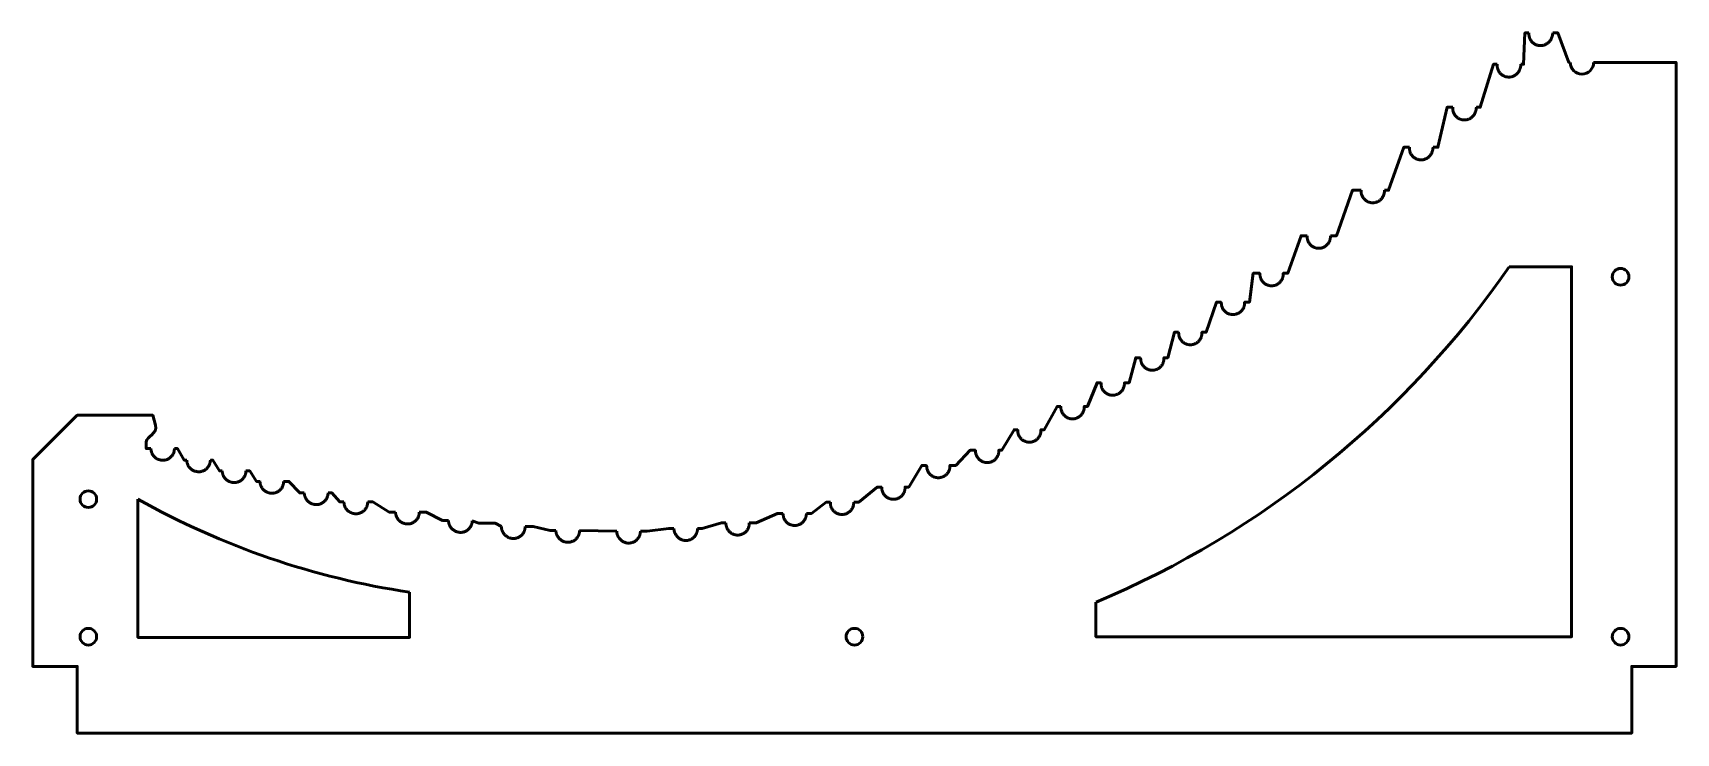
# Model space of a CAD drawing. Header units: millimetres. Extents: x -633 to 847, y -136 to 495.
import ezdxf

# ---------------------------------------------------------------- set-up
doc = ezdxf.new("R2010")
doc.units = ezdxf.units.MM
doc.layers.get('0').update_dxf_attribs({"color": 18, "true_color": 0x000000})

msp = doc.modelspace()

# ---------------------------------------------------------------- linework, layer by layer
at = {"color": 18, "linetype": 'Continuous', "lineweight": 50, "true_color": 0x000000}
msp.add_line((-140.2, 46.7), (-106.7, 46), dxfattribs=at)
for points in [[(707.6, 466.3), (710, 466.3), (711.3, 494.6), (714.9, 494.6)], [(736.3, 494.6), (741, 494.6), (750.8, 468), (752.1, 468)], [(773.1, 468), (847.4, 468), (847.4, -75.8), (807.4, -75.8), (807.4, -135.8), (-592.6, -135.8), (-592.6, -75.8), (-632.6, -75.8), (-632.6, 110.4), (-592.6, 150.4), (-524.6, 150.4), (-522.2, 141.4)], [(667.5, 427.6), (671, 427.6), (683.1, 466.3), (686.3, 466.3)], [(628.5, 391.7), (632.9, 391.7), (641.2, 427.6), (646.3, 427.6)], [(584.9, 353), (588.4, 353), (602.1, 391.7), (607.3, 391.7)], [(536.2, 312), (541.4, 312), (555.9, 353), (563.7, 353)], [(493.6, 278.2), (497.6, 278.2), (509.7, 312), (515.1, 312)], [(697.1, 284.1), (753.3, 284.1), (753.3, -49), (324.9, -49), (324.9, -18)], [(458.8, 252.3), (463.1, 252.3), (466.5, 278.2), (472.6, 278.2)], [(420.3, 225.1), (424.1, 225.1), (433.6, 252.3), (437.8, 252.3)], [(386.1, 202.1), (389.6, 202.1), (395.5, 225.1), (399.3, 225.1)], [(350.5, 179.6), (354.8, 179.6), (360.8, 202.1), (365.1, 202.1)], [(314.3, 158.3), (317.2, 158.3), (325.9, 179.6), (329.5, 179.6)], [(275.4, 137.3), (278.4, 137.3), (290, 158.3), (293.3, 158.3)], [(237.4, 118.9), (240.1, 118.9), (251.2, 137.3), (254.4, 137.3)], [(-530.4, 126.5), (-530.4, 120.4), (-526.2, 120.4)], [(-505.1, 120.4), (-502.4, 120.4), (-496.4, 110), (-493.9, 110)], [(193.4, 105.2), (198.7, 105.2), (211.5, 118.9), (216.5, 118.9)], [(-472.7, 110), (-470.6, 110), (-464.4, 100.3), (-462, 100.3)], [(153, 85.7), (156.3, 85.7), (168.2, 105.2), (172.4, 105.2)], [(-440.7, 100.3), (-437.3, 100.3), (-431, 90.8), (-428, 90.8)], [(-406.7, 90.8), (-402, 90.8), (-392.2, 80.5), (-388.1, 80.5)], [(-293.2, -8.9), (-293.2, -49.6), (-537.9, -49.6), (-537.9, 74.8)], [(-366.7, 80.5), (-363.2, 80.5), (-356, 72.3), (-352.4, 72.3)], [(106.7, 72), (111.2, 72), (127.9, 85.7), (132, 85.7)], [(-331, 72.3), (-326.5, 72.3), (-311.6, 63.1), (-305.9, 63.1)], [(-284.5, 63.1), (-278.3, 63.1), (-263.7, 55.6), (-258.2, 55.6)], [(12.7, 53.4), (18.8, 53.4), (38.1, 62), (43, 62)], [(64.1, 62), (68.8, 62), (82, 72), (85.7, 72)], [(-236.8, 55.4), (-230.9, 53.1), (-216.3, 53.1), (-210.6, 50.1)], [(-189.2, 50.1), (-182, 50.1), (-166.7, 46.7), (-161.5, 46.7)], [(-85.4, 46), (-79.3, 46), (-59.9, 48.4), (-55.2, 48.4)], [(-34, 48.4), (-29.7, 48.4), (-12.3, 53.4), (-8.4, 53.4)]]:
    msp.add_lwpolyline(points, dxfattribs=at)
for centre in [(797.4, 275), (-582.6, 74.8), (-582.6, -49), (107.4, -49), (797.4, -49)]:
    msp.add_circle(centre, 7.5, dxfattribs=at)
for centre, radius, start, end in [((762.6, 468), 10.5, 180, 0), ((-8.3, 772.8), 858.2, 292.8504, 325.284), ((-186.8, 701.8), 718.7, 240.7515, 261.4817)]:
    msp.add_arc(centre, radius, start, end, dxfattribs=at)
for points, weights, knots in [([(714.9, 494.6), (714.2, 486.9), (721.3, 483.9), (731, 479.9), (735.1, 489.7), (735.2, 489.9), (735.3, 490.1)], [0.904748250409, 0.766966361316, 1, 0.707106781187, 1, 0.990350774886, 0.98133732786], [840.437103, 840.437103, 840.437103, 841.68687, 841.68687, 843.257666, 843.257666, 843.309415, 843.309415, 843.309415]), ([(735.3, 490.1), (735.4, 490.3), (735.5, 490.6), (736.3, 492.5), (736.3, 494.6)], [0.98133732786, 0.990350774886, 1, 0.923997999737, 0.887439070688], [843.3094153, 843.3094153, 843.3094153, 843.3611644, 843.3611644, 843.7687658, 843.7687658, 843.7687658]), ([(686.3, 466.3), (685.6, 458.4), (693, 455.5), (702.8, 451.8), (706.6, 461.6), (706.7, 461.9), (706.8, 462.1)], [0.910646744161, 0.762114186475, 1, 0.707106781187, 1, 0.990663881325, 0.981922949607], [802.738426, 802.738426, 802.738426, 804.014216, 804.014216, 805.585012, 805.585012, 805.635082, 805.635082, 805.635082]), ([(706.8, 462.1), (706.9, 462.3), (706.9, 462.5), (707.6, 464.4), (707.6, 466.3)], [0.981922949607, 0.990663881325, 1, 0.929109228269, 0.89253472741], [805.6350822, 805.6350822, 805.6350822, 805.6851521, 805.6851521, 806.0653418, 806.0653418, 806.0653418]), ([(646.3, 427.6), (645.6, 419.2), (653.5, 416.7), (663.6, 413.5), (666.7, 423.6), (666.8, 423.8), (666.9, 424)], [0.924291559782, 0.751772424625, 1, 0.707106781187, 1, 0.991398284704, 0.983301801358], [752.141878, 752.141878, 752.141878, 753.473131, 753.473131, 755.043927, 755.043927, 755.090059, 755.090059, 755.090059]), ([(666.9, 424), (666.9, 424.2), (667, 424.4), (667.5, 426), (667.5, 427.6)], [0.983301801358, 0.991398284704, 1, 0.940191200844, 0.904808316845], [755.0900586, 755.0900586, 755.0900586, 755.1361899, 755.1361899, 755.4569465, 755.4569465, 755.4569465]), ([(607.3, 391.7), (606.5, 383), (614.8, 380.7), (624.9, 377.8), (627.8, 387.9), (627.9, 388.1), (627.9, 388.4)], [0.931970942528, 0.746390035854, 1, 0.707106781187, 1, 0.991424422553, 0.983351011246], [702.445714, 702.445714, 702.445714, 703.805833, 703.805833, 705.37663, 705.37663, 705.422621, 705.422621, 705.422621]), ([(627.9, 388.4), (628, 388.6), (628.1, 388.8), (628.5, 390.2), (628.5, 391.7)], [0.983351011246, 0.991424422553, 1, 0.945378191394, 0.91112928174], [705.4226208, 705.4226208, 705.4226208, 705.4686119, 705.4686119, 705.7615505, 705.7615505, 705.7615505]), ([(563.7, 353), (563, 343.9), (571.9, 341.9), (582.1, 339.6), (584.4, 349.9), (584.5, 350.1), (584.5, 350.3)], [0.948932795819, 0.735367137152, 1, 0.707106781187, 1, 0.991831928213, 0.984119431307], [649.430281, 649.430281, 649.430281, 650.849516, 650.849516, 652.420312, 652.420312, 652.464118, 652.464118, 652.464118]), ([(584.5, 350.3), (584.6, 350.5), (584.6, 350.8), (584.9, 351.9), (584.9, 353)], [0.984119431307, 0.991831928213, 1, 0.956658541409, 0.926144160484], [652.4641178, 652.4641178, 652.4641178, 652.5079234, 652.5079234, 652.7403652, 652.7403652, 652.7403652]), ([(515.1, 312), (514.4, 301.9), (524.3, 300.7), (534.8, 299.5), (536, 310), (536, 310.2), (536, 310.4)], [0.982857358258, 0.715944787493, 1, 0.707106781187, 1, 0.992501887557, 0.985387680828], [589.569199, 589.569199, 589.569199, 591.092597, 591.092597, 592.663393, 592.663393, 592.703606, 592.703606, 592.703606]), ([(536, 310.4), (536.1, 310.6), (536.1, 310.8), (536.2, 311.4), (536.2, 312)], [0.985387680828, 0.992501887557, 1, 0.976601585962, 0.956941638671], [592.703606, 592.703606, 592.703606, 592.7438187, 592.7438187, 592.8693051, 592.8693051, 592.8693051]), ([(472.6, 277.9), (472.6, 277.7), (472.6, 277.5), (472.5, 267), (483, 266.9), (493.5, 266.8), (493.6, 277.3), (493.6, 277.5), (493.6, 277.7)], [0.986308436121, 0.992986264404, 1, 0.707106781187, 1, 0.707106781187, 1, 0.992986264404, 0.986308436121], [540.944653, 540.944653, 540.944653, 540.982268, 540.982268, 542.553065, 542.553065, 544.123861, 544.123861, 544.161476, 544.161476, 544.161476]), ([(493.6, 277.7), (493.6, 277.9), (493.6, 278.1), (493.6, 278.1), (493.6, 278.2)], [0.986308436121, 0.992986264404, 1, 0.997895190042, 0.995820631552], [544.16147593, 544.16147593, 544.16147593, 544.19909084, 544.19909084, 544.210379, 544.210379, 544.210379]), ([(437.8, 252.3), (437.8, 252.2), (437.8, 252.1), (437.8, 251.9), (437.8, 251.7)], [0.993869900735, 0.996902186033, 1, 0.992911662499, 0.9861664161], [501.1479974, 501.1479974, 501.1479974, 501.16461108, 501.16461108, 501.20262608, 501.20262608, 501.20262608]), ([(437.8, 251.7), (437.8, 251.6), (437.8, 251.4), (438, 240.8), (448.5, 241), (459, 241.2), (458.8, 251.7), (458.8, 251.9), (458.8, 252.1)], [0.9861664161, 0.992911662499, 1, 0.707106781187, 1, 0.707106781187, 1, 0.992911662499, 0.9861664161], [501.202626, 501.202626, 501.202626, 501.240641, 501.240641, 502.811437, 502.811437, 504.382234, 504.382234, 504.420249, 504.420249, 504.420249]), ([(399.3, 225.1), (399.3, 224.9), (399.3, 224.7), (399.3, 224.5), (399.4, 224.4)], [0.986888773862, 0.993290696971, 1, 0.99284377479, 0.98603724398], [461.05424533, 461.05424533, 461.05424533, 461.09022755, 461.09022755, 461.12860663, 461.12860663, 461.12860663]), ([(399.4, 224.4), (399.4, 224.2), (399.4, 224), (399.7, 213.5), (410.2, 213.8), (420.7, 214.1), (420.3, 224.7), (420.3, 224.9), (420.3, 225.1)], [0.98603724398, 0.99284377479, 1, 0.707106781187, 1, 0.707106781187, 1, 0.99284377479, 0.98603724398], [461.128607, 461.128607, 461.128607, 461.166986, 461.166986, 462.737782, 462.737782, 464.308578, 464.308578, 464.346957, 464.346957, 464.346957]), ([(365.1, 202.1), (365.1, 201.9), (365.1, 201.7), (365.1, 201.5), (365.1, 201.3)], [0.98256258226, 0.991005050102, 1, 0.992868994346, 0.986085222689], [426.76361734, 426.76361734, 426.76361734, 426.81185757, 426.81185757, 426.85010139, 426.85010139, 426.85010139]), ([(365.1, 201.3), (365.2, 201.1), (365.2, 201), (365.6, 190.4), (376.1, 190.9), (386.6, 191.3), (386.1, 201.9), (386.1, 202), (386.1, 202.1)], [0.986085222689, 0.992868994346, 1, 0.707106781187, 1, 0.707106781187, 1, 0.994744777116, 0.989678137413], [426.850101, 426.850101, 426.850101, 426.888345, 426.888345, 428.459142, 428.459142, 430.029938, 430.029938, 430.058122, 430.058122, 430.058122]), ([(329.5, 179.6), (329.5, 179.4), (329.5, 179.2), (329.5, 179), (329.5, 178.8)], [0.983131399441, 0.991307737346, 1, 0.992956270112, 0.986251326699], [391.46743675, 391.46743675, 391.46743675, 391.51405366, 391.51405366, 391.55182942, 391.55182942, 391.55182942]), ([(329.5, 178.8), (329.5, 178.6), (329.5, 178.4), (330, 167.9), (340.4, 168.4), (350.9, 168.8), (350.5, 179.3), (350.5, 179.5), (350.5, 179.6)], [0.986251326699, 0.992956270112, 1, 0.707106781187, 1, 0.707106781187, 1, 0.994614418333, 0.989426891711], [391.551829, 391.551829, 391.551829, 391.589605, 391.589605, 393.160402, 393.160402, 394.731198, 394.731198, 394.760081, 394.760081, 394.760081]), ([(293.3, 157.5), (293.3, 157.3), (293.3, 157.1), (293.9, 146.6), (304.3, 147.1), (314.8, 147.6), (314.3, 158.2), (314.3, 158.2), (314.3, 158.3)], [0.986674707044, 0.993178479435, 1, 0.707106781187, 1, 0.707106781187, 1, 0.996670226794, 0.993416163021], [358.824396, 358.824396, 358.824396, 358.86098, 358.86098, 360.431776, 360.431776, 362.002573, 362.002573, 362.02043, 362.02043, 362.02043]), ([(293.3, 158.3), (293.3, 158.1), (293.3, 157.8), (293.3, 157.6), (293.3, 157.5)], [0.980161015025, 0.989719676153, 1, 0.993178479435, 0.986674707044], [358.73267828, 358.73267828, 358.73267828, 358.78781201, 358.78781201, 358.82439605, 358.82439605, 358.82439605]), ([(254.4, 137.3), (254.4, 137.2), (254.4, 137.1), (254.4, 136.9), (254.4, 136.8)], [0.991542754748, 0.995708497834, 1, 0.993437677432, 0.987169414778], [325.18298227, 325.18298227, 325.18298227, 325.20599774, 325.20599774, 325.2411917, 325.2411917, 325.2411917]), ([(254.4, 136.8), (254.4, 136.6), (254.4, 136.4), (254.6, 125.9), (265.1, 126.1), (275.6, 126.3), (275.4, 136.9), (275.4, 137), (275.4, 137.2)], [0.987169414778, 0.993437677432, 1, 0.707106781187, 1, 0.707106781187, 1, 0.993437677432, 0.987169414778], [325.241192, 325.241192, 325.241192, 325.276386, 325.276386, 326.847182, 326.847182, 328.417978, 328.417978, 328.453172, 328.453172, 328.453172]), ([(-526.2, 120.4), (-526.2, 112.8), (-519, 110.4), (-519, 110.4), (-519, 110.4)], [0.90101373612, 0.770184291499, 1, 0.998610133785, 0.997233458234], [2996.264314, 2996.264314, 2996.264314, 2997.496824, 2997.496824, 2997.504277, 2997.504277, 2997.504277]), ([(-519, 110.4), (-518.9, 110.4), (-518.9, 110.4), (-508.9, 107), (-505.6, 117), (-505.1, 118.6), (-505.1, 120.4)], [0.997233458234, 0.998610133785, 1, 0.707106781187, 1, 0.936128581873, 0.900114128616], [2997.504277, 2997.504277, 2997.504277, 2997.511731, 2997.511731, 2999.082528, 2999.082528, 2999.425072, 2999.425072, 2999.425072]), ([(216.5, 118.6), (216.4, 118.5), (216.4, 118.3), (216.4, 107.8), (226.9, 107.7), (237.4, 107.7), (237.4, 118.2), (237.4, 118.4), (237.4, 118.6)], [0.98787075475, 0.993804317739, 1, 0.707106781187, 1, 0.707106781187, 1, 0.993804317739, 0.98787075475], [294.552376, 294.552376, 294.552376, 294.585603, 294.585603, 296.1564, 296.1564, 297.727196, 297.727196, 297.760424, 297.760424, 297.760424]), ([(237.4, 118.6), (237.4, 118.7), (237.4, 118.9), (237.4, 118.9), (237.4, 118.9)], [0.98787075475, 0.993804317739, 1, 0.999488177799, 0.998978144387], [297.76042379, 297.76042379, 297.76042379, 297.79365144, 297.79365144, 297.79639636, 297.79639636, 297.79639636]), ([(-493.9, 110), (-493.9, 102.4), (-486.7, 100), (-486.7, 100), (-486.6, 100)], [0.901287283586, 0.769944379222, 1, 0.997762411989, 0.995559012547], [23.846795, 23.846795, 23.846795, 25.080591, 25.080591, 25.092592, 25.092592, 25.092592]), ([(-486.6, 100), (-486.6, 100), (-486.5, 100), (-476.6, 96.7), (-473.3, 106.6), (-472.7, 108.3), (-472.7, 110)], [0.995559012547, 0.997762411989, 1, 0.707106781187, 1, 0.935888122351, 0.899843353066], [25.092592, 25.092592, 25.092592, 25.104592, 25.104592, 26.675388, 26.675388, 27.019222, 27.019222, 27.019222]), ([(172.5, 104.4), (172.5, 104.3), (172.5, 104.1), (172.9, 93.6), (183.4, 94.1), (193.9, 94.6), (193.4, 105.1), (193.4, 105.1), (193.4, 105.2)], [0.98844706936, 0.99410488253, 1, 0.707106781187, 1, 0.707106781187, 1, 0.997476969749, 0.994997407092], [262.353224, 262.353224, 262.353224, 262.38484, 262.38484, 263.955636, 263.955636, 265.526432, 265.526432, 265.539963, 265.539963, 265.539963]), ([(172.4, 105.2), (172.4, 105), (172.4, 104.7), (172.4, 104.6), (172.5, 104.4)], [0.9821063088, 0.99076176862, 1, 0.99410488253, 0.98844706936], [262.27206312, 262.27206312, 262.27206312, 262.32160807, 262.32160807, 262.35322378, 262.35322378, 262.35322378]), ([(-462, 100.3), (-462, 92.8), (-454.8, 90.4), (-454.7, 90.4), (-454.6, 90.3)], [0.901020760968, 0.770178121785, 1, 0.997048734822, 0.994156945013], [19.69661, 19.69661, 19.69661, 20.929152, 20.929152, 20.94498, 20.94498, 20.94498]), ([(-454.6, 90.3), (-454.6, 90.3), (-454.5, 90.3), (-444.5, 87), (-441.2, 96.9), (-440.6, 98.6), (-440.7, 100.3)], [0.994156945013, 0.997048734822, 1, 0.707106781187, 1, 0.935241370059, 0.899118979419], [20.94498, 20.94498, 20.94498, 20.960808, 20.960808, 22.531604, 22.531604, 22.878907, 22.878907, 22.878907]), ([(-428, 90.8), (-428, 83.3), (-420.9, 80.8), (-420.8, 80.8), (-420.7, 80.8)], [0.89926957211, 0.771730534507, 1, 0.996789609496, 0.993649596907], [21.57267, 21.57267, 21.57267, 22.796887, 22.796887, 22.814104, 22.814104, 22.814104]), ([(-420.7, 80.8), (-420.7, 80.8), (-420.6, 80.7), (-410.6, 77.3), (-407.2, 87.3), (-406.7, 89), (-406.7, 90.8)], [0.993649596907, 0.996789609496, 1, 0.707106781187, 1, 0.933498459457, 0.897195329874], [22.814104, 22.814104, 22.814104, 22.831322, 22.831322, 24.402118, 24.402118, 24.758768, 24.758768, 24.758768]), ([(-388.1, 80.5), (-388.1, 73.2), (-381.1, 70.6), (-381.1, 70.6), (-381, 70.6)], [0.895850794682, 0.774849442691, 1, 0.996593446162, 0.993266133551], [29.889991, 29.889991, 29.889991, 31.097481, 31.097481, 31.11575, 31.11575, 31.11575]), ([(-381, 70.6), (-380.9, 70.6), (-380.8, 70.5), (-370.9, 67), (-367.4, 76.8), (-366.7, 78.6), (-366.7, 80.5)], [0.993266133551, 0.996593446162, 1, 0.707106781187, 1, 0.930175822141, 0.893643065869], [31.11575, 31.11575, 31.11575, 31.13402, 31.13402, 32.704816, 32.704816, 33.079285, 33.079285, 33.079285]), ([(132, 85.7), (132, 85.6), (132, 85.4), (132, 85.3), (132, 85.2)], [0.988641548525, 0.994206164118, 1, 0.994875321798, 0.98992997398], [228.6469088, 228.6469088, 228.6469088, 228.67798134, 228.67798134, 228.70546516, 228.70546516, 228.70546516]), ([(132, 85.2), (132, 85), (132, 84.9), (132.3, 74.4), (142.8, 74.7), (153.3, 75), (153, 85.5), (153, 85.6), (153, 85.7)], [0.98992997398, 0.994875321798, 1, 0.707106781187, 1, 0.707106781187, 1, 0.995546238391, 0.991227925411], [228.705465, 228.705465, 228.705465, 228.732949, 228.732949, 230.303745, 230.303745, 231.874542, 231.874542, 231.898427, 231.898427, 231.898427]), ([(-352.4, 72.3), (-352.4, 65), (-345.6, 62.5), (-345.5, 62.5), (-345.4, 62.4)], [0.894454472378, 0.776159432506, 1, 0.995953154382, 0.992018137639], [21.807542, 21.807542, 21.807542, 23.008007, 23.008007, 23.02971, 23.02971, 23.02971]), ([(-345.4, 62.4), (-345.3, 62.4), (-345.2, 62.3), (-335.3, 58.7), (-331.7, 68.5), (-331, 70.4), (-331, 72.3)], [0.992018137639, 0.995953154382, 1, 0.707106781187, 1, 0.928428799237, 0.891835784719], [1.549093, 1.549093, 1.549093, 1.570796, 1.570796, 3.141593, 3.141593, 3.525431, 3.525431, 3.525431]), ([(-305.9, 63.1), (-305.9, 56.2), (-299.5, 53.5), (-299.4, 53.4), (-299.3, 53.4)], [0.885956665065, 0.78466689206, 1, 0.996210208788, 0.992518490979], [53.084053, 53.084053, 53.084053, 54.238892, 54.238892, 54.259217, 54.259217, 54.259217]), ([(-299.3, 53.4), (-299.2, 53.3), (-299.1, 53.3), (-289.4, 49.2), (-285.4, 58.9), (-284.5, 60.9), (-284.5, 63.1)], [0.992518490979, 0.996210208788, 1, 0.707106781187, 1, 0.919815329077, 0.883534586535], [1.550472, 1.550472, 1.550472, 1.570796, 1.570796, 3.141593, 3.141593, 3.571626, 3.571626, 3.571626]), ([(43, 62), (43, 61.4), (43.1, 60.7), (43.1, 60.6), (43.1, 60.5)], [0.95481879668, 0.975331776901, 1, 0.996002275784, 0.992113682118], [167.0104952, 167.0104952, 167.0104952, 167.1427917, 167.1427917, 167.1642317, 167.1642317, 167.1642317]), ([(43.1, 60.5), (43.1, 60.4), (43.2, 60.3), (44.4, 49.9), (54.9, 51.2), (64.4, 52.4), (64.1, 62)], [0.992113682118, 0.996002275784, 1, 0.707106781187, 1, 0.724114226224, 0.967960254232], [167.164232, 167.164232, 167.164232, 167.185672, 167.185672, 168.756468, 168.756468, 170.236053, 170.236053, 170.236053]), ([(85.7, 72), (85.7, 71.7), (85.7, 71.4), (85.7, 71.3), (85.7, 71.2)], [0.980920637016, 0.990127551356, 1, 0.995480674988, 0.991100815811], [195.17069465, 195.17069465, 195.17069465, 195.22364093, 195.22364093, 195.24787822, 195.24787822, 195.24787822]), ([(85.7, 71.2), (85.7, 71.1), (85.7, 71), (86.2, 60.5), (96.7, 61), (107.1, 61.5), (106.7, 72)], [0.991100815811, 0.995480674988, 1, 0.707106781187, 1, 0.708003959195, 0.998211140378], [195.247878, 195.247878, 195.247878, 195.272116, 195.272116, 196.842912, 196.842912, 198.408897, 198.408897, 198.408897]), ([(-258.2, 55.6), (-258.2, 49.1), (-252.4, 46.2), (-252.3, 46.2), (-252.3, 46.1)], [0.875091746225, 0.797390955154, 1, 0.996435266112, 0.992957303285], [84.776721, 84.776721, 84.776721, 85.86332, 85.86332, 85.882438, 85.882438, 85.882438]), ([(-252.3, 46.1), (-252.2, 46.1), (-252.1, 46), (-242.7, 41.3), (-238, 50.6), (-236.8, 52.9), (-236.8, 55.4)], [0.992957303284, 0.996435266112, 1, 0.707106781187, 1, 0.909078879173, 0.874605976887], [4.693271, 4.693271, 4.693271, 4.712389, 4.712389, 6.283185, 6.283185, 6.770798, 6.770798, 6.770798]), ([(-210.6, 50.1), (-210.6, 44), (-205.3, 41), (-205.2, 40.9), (-205.1, 40.9)], [0.868138733987, 0.807336790902, 1, 0.996218816156, 0.992535260734], [115.724864, 115.724864, 115.724864, 116.758123, 116.758123, 116.778402, 116.778402, 116.778402]), ([(-205.1, 40.9), (-205.1, 40.9), (-205, 40.8), (-195.9, 35.5), (-190.6, 44.6), (-189.2, 47.2), (-189.2, 50.1)], [0.992535260733, 0.996218816156, 1, 0.707106781187, 1, 0.896468449291, 0.866129320282], [1.550518, 1.550518, 1.550518, 1.570796, 1.570796, 3.141593, 3.141593, 3.696836, 3.696836, 3.696836]), ([(-161.5, 46.7), (-161.5, 41.5), (-157.3, 38.4), (-157.2, 38.3), (-157.1, 38.3)], [0.857594506249, 0.829226292822, 1, 0.996446900801, 0.992980007175], [31.8026028, 31.8026028, 31.8026028, 32.718468, 32.718468, 32.7375234, 32.7375234, 32.7375234]), ([(-157.1, 38.3), (-157.1, 38.2), (-157, 38.1), (-148.6, 31.8), (-142.3, 40.2), (-140.1, 43.1), (-140.2, 46.7)], [0.992980007175, 0.996446900801, 1, 0.707106781187, 1, 0.874295740089, 0.856491287649], [32.737523, 32.737523, 32.737523, 32.756579, 32.756579, 34.327375, 34.327375, 35.001531, 35.001531, 35.001531]), ([(-106.7, 46), (-106.7, 41.9), (-103.8, 38.9), (-103.8, 38.8), (-103.7, 38.7)], [0.85381626747, 0.859758020092, 1, 0.996567113679, 0.993214698382], [68.5073531, 68.5073531, 68.5073531, 69.2594756, 69.2594756, 69.2778863, 69.2778863, 69.2778863]), ([(-103.7, 38.7), (-103.7, 38.7), (-103.6, 38.6), (-96.4, 30.9), (-88.8, 38.1), (-85.3, 41.3), (-85.4, 46)], [0.993214698382, 0.996567113679, 1, 0.707106781187, 1, 0.84304470345, 0.854307470909], [69.277886, 69.277886, 69.277886, 69.296297, 69.296297, 70.867093, 70.867093, 71.70885, 71.70885, 71.70885]), ([(-55.2, 48.4), (-55.2, 45.8), (-53.9, 43.5), (-53.9, 43.4), (-53.9, 43.3)], [0.872655507446, 0.906444223878, 1, 0.996705979166, 0.993486050681], [102.1062534, 102.1062534, 102.1062534, 102.6079962, 102.6079962, 102.6256621, 102.6256621, 102.6256621]), ([(-53.9, 43.3), (-53.8, 43.2), (-53.8, 43.2), (-48.8, 33.9), (-39.6, 38.8), (-33.8, 41.9), (-34, 48.4)], [0.993486050681, 0.996705979166, 1, 0.707106781187, 1, 0.795557406293, 0.876521038725], [102.625662, 102.625662, 102.625662, 102.643328, 102.643328, 104.214124, 104.214124, 105.310557, 105.310557, 105.310557]), ([(-8.4, 53.4), (-8.4, 51.7), (-7.9, 50.1), (-7.8, 50), (-7.8, 49.9)], [0.901570630925, 0.937410185426, 1, 0.996439138976, 0.992964860572], [131.6111492, 131.6111492, 131.6111492, 131.9468205, 131.9468205, 131.9659176, 131.9659176, 131.9659176]), ([(-7.8, 49.9), (-7.8, 49.8), (-7.8, 49.7), (-4.5, 39.7), (5.5, 43), (13, 45.5), (12.7, 53.4)], [0.992964860572, 0.996439138976, 1, 0.707106781187, 1, 0.763554238904, 0.908862607636], [131.965918, 131.965918, 131.965918, 131.985015, 131.985015, 133.555811, 133.555811, 134.823878, 134.823878, 134.823878])]:
    msp.add_rational_spline(points, weights, degree=2, knots=knots, dxfattribs=at)
for points, weights in [([(472.6, 278.2), (472.6, 278), (472.6, 277.9)], [0.995820631552, 0.990982259652, 0.986308436121]), ([(458.8, 252.1), (458.8, 252.2), (458.8, 252.3)], [0.9861664161, 0.989963789531, 0.993869900735]), ([(420.3, 225.1), (420.3, 225.1), (420.3, 225.1)], [0.98603724398, 0.986462326968, 0.986888773862]), ([(275.4, 137.2), (275.4, 137.3), (275.4, 137.3)], [0.987169414778, 0.989338478943, 0.991542754748]), ([(216.5, 118.9), (216.5, 118.8), (216.5, 118.6)], [0.998978144387, 0.99331414908, 0.98787075475])]:
    msp.add_rational_spline(points, weights, degree=2, dxfattribs=at)
msp.add_open_spline([(-522.2, 141.4), (-520, 133.2), (-530.4, 131.5), (-530.4, 126.5)], degree=3, dxfattribs=at)

doc.saveas('drawing.dxf')
